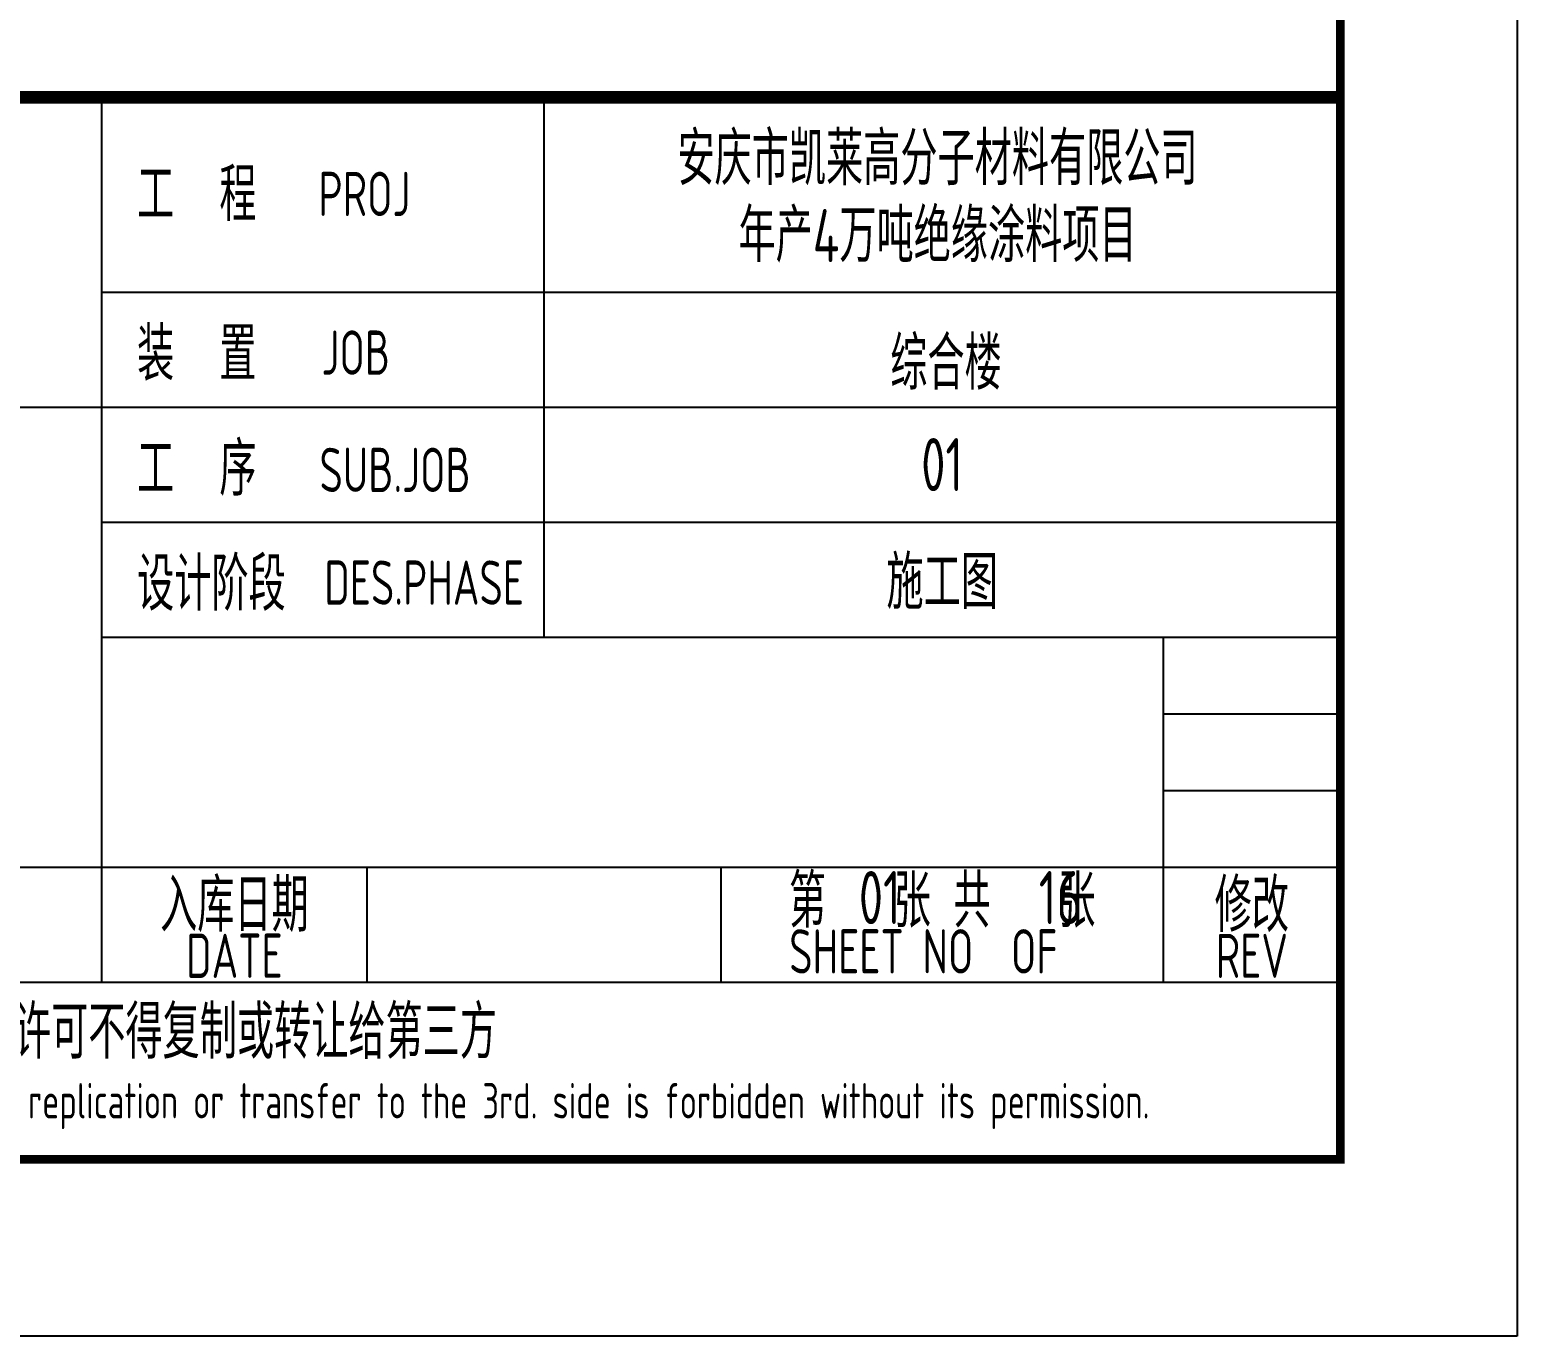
# Model space of a CAD drawing. Extents: x 9731685 to 18866768, y -962146 to 194094.
# Drawn here: x 9852298 to 9860705, y 124694 to 132076 of the extents above; entities that cross this region are included whole.
import ezdxf
from ezdxf.enums import TextEntityAlignment as Align

# ---------------------------------------------------------------- set-up
doc = ezdxf.new("R2010")
doc.units = 0
doc.header["$LTSCALE"] = 1000
doc.layers.get('0').update_dxf_attribs({"linetype": 'CONTINUOUS'})
doc.layers.add('BORDER', color=7, linetype='CONTINUOUS')
doc.styles.add('TSSD_Rein', font='Tssdeng.shx', dxfattribs={"width": 0.7, "bigfont": 'hztxt.shx'})

msp = doc.modelspace()

# ---------------------------------------------------------------- linework, layer by layer
for p, q in [((9852704.8, 126693.7), (9852704.8, 131693.7)), ((9855204.8, 128643.7), (9855204.8, 131693.7)), ((9859704.8, 125693.7), (9859704.8, 131693.7)), ((9852704.8, 130593.7), (9859704.8, 130593.7)), ((9841704.8, 129943.7), (9852704.8, 129943.7)), ((9852704.8, 129943.7), (9859704.8, 129943.7)), ((9852704.8, 129293.7), (9859704.8, 129293.7)), ((9852704.8, 128643.7), (9859704.8, 128643.7)), ((9858704.8, 126693.7), (9858704.8, 128643.7)), ((9858704.8, 128210.4), (9859704.8, 128210.4)), ((9858704.8, 127777.1), (9859704.8, 127777.1)), ((9847204.8, 127343.7), (9859704.8, 127343.7)), ((9854204.8, 126693.7), (9854204.8, 127343.7)), ((9856204.8, 126693.7), (9856204.8, 127343.7)), ((9841704.8, 126693.7), (9859704.8, 126693.7)), ((9841704.8, 125694.4), (9859704.8, 125694.4))]:
    msp.add_line(p, q)
msp.add_lwpolyline([(9859704.8, 131693.7, 70, 70, 0), (9841704.8, 131693.7, 70, 70, 0), (9841704.8, 125693.7, 0, 0, 0)], format="xyseb")
at = {"const_width": 70}
msp.add_lwpolyline([(9859704.8, 131693.7), (9841704.8, 131693.7)], dxfattribs=at)
at = {"layer": 'BORDER'}
msp.add_lwpolyline([(9776604.8, 124693.7), (9776604.8, 184093.7), (9860704.8, 184093.7), (9860704.8, 124693.7)], close=True, dxfattribs=at)
at = {"layer": 'BORDER', "const_width": 50}
msp.add_lwpolyline([(9779104.8, 125693.7), (9779104.8, 183093.7), (9859704.8, 183093.7), (9859704.8, 125693.7)], close=True, dxfattribs=at)

# ---------------------------------------------------------------- texts
at = {"style": 'TSSD_Rein', "width": 0.7}
for s, height, p in [('安庆市凯莱高分子材料有限公司', 300, (9857428.5, 131363.9)), ('年产4万吨绝缘涂料项目', 300, (9857428.5, 130928.9)), ('综合楼', 300, (9857476.3, 130207.7)), ('01', 300, (9857454.8, 129618.7)), ('施工图', 300, (9857454.8, 128968.7)), ('入库日期', 300, (9853454.8, 127143.7)), ('第   张 共   张', 300, (9857454.8, 127168.7)), ('修改', 300, (9859204.8, 127143.7)), ('DATE', 250, (9853454.8, 126843.7)), ('SHEET NO  OF  ', 250, (9857454.8, 126868.7)), ('REV', 250, (9859204.8, 126843.7)), ('本文件专有权属安徽华东化工医药工程有限责任公司所有,未经许可不得复制或转让给第三方', 300, (9850704.8, 126393.7)), ('The proprietary right of this document belongs to Anhui Huadong Chemical And Medical Engineering  Co.,Ltd.  and any replication or transfer to the 3rd. side is forbidden without its permission. ', 200, (9850451.2, 125994.4))]:
    msp.add_text(s, height=height, dxfattribs=at).set_placement(p, align=Align.MIDDLE)
for s, height, p in [('工  程 ', 300, (9852904.8, 130993.7)), ('PROJ', 250, (9853929.2, 131023.1)), ('装  置 ', 300, (9852904.8, 130093.7)), ('JOB', 250, (9853947.2, 130126.5)), ('工  序 ', 300, (9852904.8, 129443.7)), ('SUB.JOB', 250, (9853935.6, 129463.8)), ('设计阶段', 300, (9852904.8, 128793.7)), ('DES.PHASE', 250, (9853962.9, 128827))]:
    msp.add_text(s, height=height, dxfattribs=at).set_placement(p)
at = {"color": 6, "style": 'TSSD_Rein', "width": 0.7}
for s, p in [('01', (9857102.3, 127172.2)), ('16', (9858123.5, 127172.2))]:
    msp.add_text(s, height=300, dxfattribs=at).set_placement(p, align=Align.MIDDLE)

doc.saveas('drawing.dxf')
